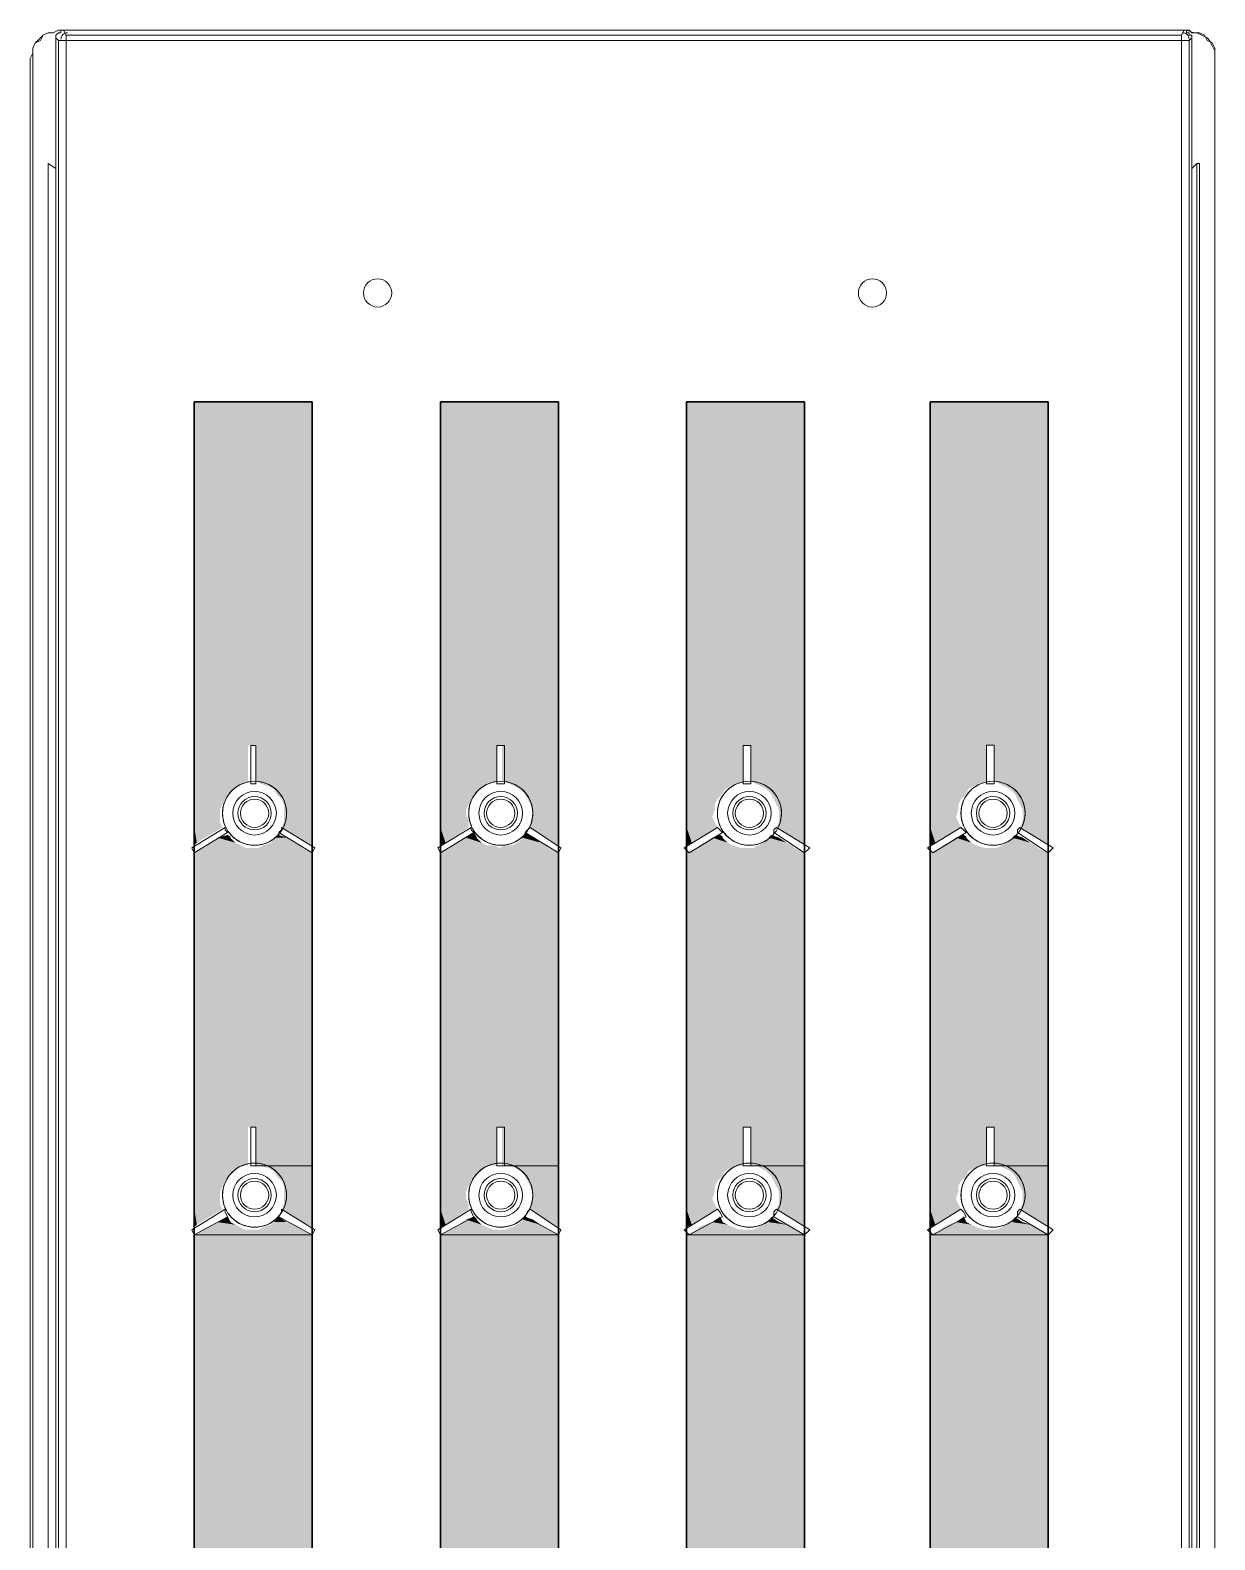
# Model space of a CAD drawing. Header units: millimetres. Extents: x -305 to 1353, y -289 to 1176.
# Drawn here: x 458.84 to 484.79, y 1105.84 to 1138.91 of the extents above; entities that cross this region are included whole.
import ezdxf

# ---------------------------------------------------------------- set-up
doc = ezdxf.new("R2010")
doc.units = ezdxf.units.MM
doc.header["$MEASUREMENT"] = 0
doc.layers.add('PDF_0', color=7, linetype='Continuous')

msp = doc.modelspace()

# ---------------------------------------------------------------- linework, layer by layer
at = {"layer": 'PDF_0', "lineweight": 18}
for points in [[(484.169, 1138.909), (484.337, 1138.853), (484.449, 1138.853), (484.562, 1138.797), (484.618, 1138.685), (484.73, 1138.629), (484.786, 1138.516), (484.786, 1138.404), (484.786, 1138.292), (484.786, 1138.404), (484.786, 1138.46), (484.73, 1138.572), (484.674, 1138.685), (484.618, 1138.741), (484.506, 1138.797), (484.393, 1138.853), (484.281, 1138.853), (484.225, 1138.909), (459.46, 1138.909), (459.347, 1138.853), (459.235, 1138.853), (459.123, 1138.797), (459.01, 1138.685), (458.954, 1138.629), (458.898, 1138.516), (458.898, 1138.404), (458.842, 1138.292), (458.842, 1087.694)], [(459.46, 1138.909), (459.347, 1138.853), (459.235, 1138.853), (459.123, 1138.797), (459.066, 1138.685), (458.954, 1138.629), (458.898, 1138.516), (458.898, 1138.404), (458.842, 1138.292)], [(484.281, 1138.741), (484.281, 1138.797), (484.225, 1138.797), (484.225, 1138.853), (484.169, 1138.853), (484.169, 1138.909), (484.113, 1138.909), (459.572, 1138.909), (459.516, 1138.909), (459.516, 1138.853), (459.46, 1138.853), (459.403, 1138.797), (459.403, 1138.741)], [(459.403, 1135.877), (459.403, 1138.741), (459.46, 1138.685), (459.46, 1102.632), (459.403, 1102.632), (459.403, 1102.407), (459.46, 1102.407), (459.46, 1102.07), (459.46, 1102.014), (459.46, 1101.958), (459.46, 1101.902), (459.46, 1101.846), (459.46, 1098.813), (459.46, 1098.757), (459.46, 1098.701), (459.46, 1098.645), (459.46, 1098.588), (459.46, 1089.323), (459.628, 1089.323), (459.572, 1089.266), (459.572, 1089.21), (459.572, 1089.154)], [(459.628, 1138.797), (459.628, 1138.685), (459.46, 1138.685)], [(459.572, 1138.909), (459.628, 1138.797), (484.056, 1138.797), (484.113, 1138.909)], [(484.225, 1138.685), (484.056, 1138.685), (484.056, 1138.797)], [(484.056, 1098.588), (484.056, 1089.323), (484.225, 1089.323), (484.225, 1098.588), (484.225, 1098.645), (484.225, 1098.701), (484.225, 1098.757), (484.225, 1098.813), (484.225, 1101.846), (484.225, 1101.902), (484.225, 1101.958), (484.225, 1102.014), (484.225, 1102.07), (484.225, 1102.407), (484.281, 1102.407), (484.281, 1102.632), (484.225, 1102.632), (484.225, 1138.685), (484.281, 1138.741), (484.281, 1135.877)], [(458.898, 1138.46), (458.898, 1087.694)], [(484.056, 1102.632), (484.056, 1138.685), (459.628, 1138.685), (459.628, 1102.632)], [(484.786, 1138.46), (484.786, 1087.694), (484.786, 1138.292)], [(484.393, 1135.989), (484.281, 1135.877), (484.281, 1089.042), (484.281, 1088.873), (484.225, 1088.705), (484.113, 1088.593), (484.056, 1088.48), (483.888, 1088.368), (483.776, 1088.312), (483.607, 1088.256), (483.439, 1088.199), (460.19, 1088.199), (460.077, 1088.256), (459.909, 1088.312), (459.74, 1088.368), (459.628, 1088.48), (459.516, 1088.593), (459.46, 1088.705), (459.403, 1088.873), (459.403, 1089.042), (459.403, 1135.877), (459.235, 1135.989), (459.235, 1089.042), (459.235, 1135.989)], [(484.393, 1089.042), (484.393, 1135.989), (484.449, 1135.989), (484.449, 1089.042), (484.393, 1089.042), (484.393, 1088.873), (484.337, 1088.649), (484.225, 1088.536), (484.113, 1088.368), (484, 1088.256), (483.832, 1088.143), (483.663, 1088.087), (483.439, 1088.087), (483.495, 1088.087), (483.663, 1088.087), (483.832, 1088.143), (484, 1088.256), (484.169, 1088.368), (484.281, 1088.48), (484.337, 1088.649), (484.393, 1088.817), (484.449, 1089.042)]]:
    msp.add_lwpolyline(points, dxfattribs=at)
at = {"layer": 'PDF_0', "lineweight": 25}
for points in [[(465.019, 1025.023), (465.019, 1130.767), (462.436, 1130.767), (462.436, 1025.023)], [(465.019, 1130.767), (465.019, 1025.023), (462.436, 1025.023), (462.436, 1130.767)], [(470.41, 1025.023), (470.41, 1130.767), (467.827, 1130.767), (467.827, 1025.023)], [(470.41, 1130.767), (470.41, 1025.023), (467.827, 1025.023), (467.827, 1130.767)], [(475.801, 1025.023), (475.801, 1130.767), (473.218, 1130.767), (473.218, 1025.023)], [(475.801, 1130.767), (475.801, 1025.023), (473.218, 1025.023), (473.218, 1130.767)], [(481.136, 1025.023), (481.136, 1130.767), (478.553, 1130.767), (478.553, 1025.023)], [(481.136, 1130.767), (481.136, 1025.023), (478.553, 1025.023), (478.553, 1130.767)]]:
    msp.add_lwpolyline(points, close=True, dxfattribs=at)
at = {"layer": 'PDF_0', "lineweight": 18}
for points in [[(463.671, 1122.399), (463.671, 1123.241), (463.784, 1123.241), (463.784, 1122.399), (463.727, 1122.399)], [(469.062, 1122.399), (469.062, 1123.241), (469.231, 1123.241), (469.231, 1122.399), (469.119, 1122.399)], [(474.454, 1122.399), (474.454, 1123.241), (474.622, 1123.241), (474.622, 1122.399), (474.566, 1122.399)], [(479.788, 1122.399), (479.788, 1123.242), (479.957, 1123.242), (479.957, 1122.399), (479.901, 1122.399)], [(463.166, 1121.332), (462.436, 1120.883), (462.38, 1120.995), (463.11, 1121.444), (463.11, 1121.388)], [(464.345, 1121.444), (465.075, 1120.995), (465.019, 1120.883), (464.289, 1121.332), (464.345, 1121.388)], [(468.557, 1121.332), (467.827, 1120.883), (467.771, 1120.995), (468.501, 1121.444), (468.501, 1121.388)], [(469.792, 1121.444), (470.466, 1120.995), (470.41, 1120.883), (469.68, 1121.332), (469.736, 1121.388)], [(474.004, 1121.332), (473.274, 1120.883), (473.162, 1120.995), (473.892, 1121.444), (473.948, 1121.388)], [(475.184, 1121.444), (475.914, 1120.995), (475.801, 1120.883), (475.127, 1121.332), (475.127, 1121.388)], [(479.339, 1121.332), (478.609, 1120.883), (478.497, 1120.995), (479.227, 1121.444), (479.283, 1121.388)], [(480.518, 1121.444), (481.248, 1120.995), (481.136, 1120.883), (480.462, 1121.332), (480.462, 1121.388)], [(463.671, 1114.032), (463.671, 1114.874), (463.784, 1114.874), (463.784, 1114.032), (463.727, 1114.032)], [(469.062, 1114.032), (469.062, 1114.874), (469.231, 1114.874), (469.231, 1114.032), (469.119, 1114.032)], [(474.454, 1114.032), (474.454, 1114.874), (474.622, 1114.874), (474.622, 1114.032), (474.566, 1114.032)], [(479.788, 1114.032), (479.788, 1114.874), (479.957, 1114.874), (479.957, 1114.032), (479.901, 1114.032)], [(463.166, 1112.909), (462.436, 1112.515), (462.38, 1112.628), (463.11, 1113.077), (463.11, 1113.021)], [(464.345, 1113.077), (465.075, 1112.628), (465.019, 1112.515), (464.289, 1112.909), (464.345, 1113.021)], [(468.557, 1112.909), (467.827, 1112.515), (467.771, 1112.628), (468.501, 1113.077), (468.501, 1113.021)], [(469.792, 1113.077), (470.466, 1112.628), (470.41, 1112.515), (469.68, 1112.909), (469.736, 1113.021)], [(474.004, 1112.909), (473.274, 1112.515), (473.162, 1112.628), (473.892, 1113.077), (473.948, 1113.021)], [(475.184, 1113.077), (475.914, 1112.628), (475.801, 1112.515), (475.127, 1112.909), (475.127, 1113.021)], [(479.339, 1112.909), (478.609, 1112.516), (478.497, 1112.628), (479.227, 1113.077), (479.283, 1113.021)], [(480.518, 1113.077), (481.248, 1112.628), (481.136, 1112.516), (480.462, 1112.909), (480.462, 1113.021)]]:
    msp.add_lwpolyline(points, close=True, dxfattribs=at)
at = {"layer": 'PDF_0', "color": 31, "lineweight": 0, "true_color": 0xfdcc66}
for points in [[(463.222, 1121.22), (463.166, 1121.276), (463.222, 1121.22)], [(468.613, 1121.22), (468.557, 1121.332), (468.613, 1121.22)], [(474.004, 1121.22), (473.948, 1121.276), (474.004, 1121.22)], [(479.339, 1121.22), (479.283, 1121.276), (479.339, 1121.22)], [(465.019, 1120.883), (465.019, 1120.883), (465.019, 1120.883)], [(465.019, 1120.883), (465.019, 1120.883), (465.019, 1120.883)], [(470.41, 1120.883), (470.41, 1120.883), (470.41, 1120.883)], [(470.41, 1120.883), (470.41, 1120.883), (470.41, 1120.883)], [(475.801, 1120.883), (475.801, 1120.883), (475.801, 1120.883)], [(475.801, 1120.883), (475.801, 1120.883), (475.801, 1120.883)], [(481.136, 1120.883), (481.136, 1120.883), (481.136, 1120.883)], [(481.136, 1120.883), (481.136, 1120.883), (481.136, 1120.883)], [(465.019, 1114.032), (463.784, 1114.032), (465.019, 1114.032)], [(470.41, 1114.032), (469.175, 1114.032), (470.41, 1114.032)], [(475.801, 1114.032), (474.622, 1114.032), (475.801, 1114.032)], [(481.136, 1114.032), (479.957, 1114.032), (481.136, 1114.032)], [(463.222, 1112.796), (463.166, 1112.909), (463.222, 1112.796)], [(468.613, 1112.852), (468.557, 1112.909), (468.613, 1112.852)], [(474.004, 1112.796), (473.948, 1112.909), (474.004, 1112.796)], [(479.339, 1112.796), (479.283, 1112.909), (479.339, 1112.796)], [(465.019, 1112.515), (462.436, 1112.515), (465.019, 1112.515)], [(470.41, 1112.515), (467.827, 1112.515), (470.41, 1112.515)], [(475.801, 1112.515), (473.218, 1112.515), (475.801, 1112.515)], [(481.136, 1112.516), (478.553, 1112.516), (481.136, 1112.516)]]:
    msp.add_lwpolyline(points, dxfattribs=at)
for points in [[(465.019, 1121.051), (465.019, 1121.051), (465.019, 1121.051)], [(470.41, 1121.051), (470.41, 1121.051), (470.41, 1121.051)], [(475.801, 1121.051), (475.801, 1121.051), (475.801, 1121.051)], [(481.136, 1121.051), (481.136, 1121.051), (481.136, 1121.051)], [(465.019, 1112.684), (465.019, 1112.684), (465.019, 1112.684)], [(470.41, 1112.684), (470.41, 1112.684), (470.41, 1112.684)], [(475.801, 1112.684), (475.801, 1112.684), (475.801, 1112.684)], [(481.136, 1112.684), (481.136, 1112.684), (481.136, 1112.684)]]:
    msp.add_lwpolyline(points, close=True, dxfattribs=at)
at = {"layer": 'PDF_0', "lineweight": 18}
for centre, radius in [((466.451, 1133.153), 0.309), ((477.289, 1133.153), 0.309), ((463.756, 1121.753), 0.702), ((463.756, 1121.753), 0.477), ((469.147, 1121.753), 0.702), ((469.147, 1121.753), 0.477), ((474.594, 1121.753), 0.702), ((474.594, 1121.753), 0.477), ((479.929, 1121.753), 0.702), ((479.929, 1121.753), 0.477), ((463.756, 1121.753), 0.365), ((463.756, 1121.753), 0.309), ((469.147, 1121.753), 0.365), ((469.147, 1121.753), 0.309), ((474.594, 1121.753), 0.365), ((474.594, 1121.753), 0.309), ((479.929, 1121.753), 0.365), ((479.929, 1121.753), 0.309), ((463.756, 1113.386), 0.702), ((469.147, 1113.386), 0.702), ((474.594, 1113.386), 0.702), ((479.929, 1113.386), 0.702), ((463.756, 1113.386), 0.477), ((463.756, 1113.386), 0.365), ((463.756, 1113.386), 0.309), ((469.147, 1113.386), 0.477), ((469.147, 1113.386), 0.365), ((469.147, 1113.386), 0.309), ((474.594, 1113.386), 0.477), ((474.594, 1113.386), 0.365), ((474.594, 1113.386), 0.309), ((479.929, 1113.386), 0.477), ((479.929, 1113.386), 0.365), ((479.929, 1113.386), 0.309)]:
    msp.add_circle(centre, radius, dxfattribs=at)
for centre, radius, start, end in [((459.656, 1138.713), 0.14, 89.9915, 180.0085), ((484.084, 1138.713), 0.14, 359.9915, 90.0085), ((463.756, 1121.753), 0.702, 96.1544, 203.8487), ((463.756, 1121.753), 0.702, 336.1489, 83.8401), ((469.147, 1121.753), 0.702, 96.1544, 203.8487), ((469.147, 1121.753), 0.702, 336.1489, 83.8401), ((474.594, 1121.753), 0.702, 96.1544, 203.8487), ((474.594, 1121.753), 0.702, 336.1489, 83.8401), ((479.929, 1121.753), 0.702, 96.1544, 203.8487), ((479.929, 1121.753), 0.702, 336.1489, 83.8401), ((463.756, 1121.753), 0.702, 216.1505, 323.8484), ((469.147, 1121.753), 0.702, 216.1505, 323.8484), ((474.594, 1121.753), 0.702, 216.1505, 323.8484), ((479.929, 1121.753), 0.702, 216.1505, 323.8484), ((463.756, 1113.386), 0.702, 96.1544, 203.8487), ((463.756, 1113.386), 0.702, 336.1489, 83.8401), ((469.147, 1113.386), 0.702, 96.1544, 203.8487), ((469.147, 1113.386), 0.702, 336.1489, 83.8401), ((474.594, 1113.386), 0.702, 96.1544, 203.8487), ((474.594, 1113.386), 0.702, 336.1489, 83.8401), ((479.929, 1113.386), 0.702, 96.1544, 203.8487), ((479.929, 1113.386), 0.702, 336.1489, 83.8401), ((463.756, 1113.386), 0.702, 216.1505, 323.8484), ((469.147, 1113.386), 0.702, 216.1505, 323.8484), ((474.594, 1113.386), 0.702, 216.1505, 323.8484), ((479.929, 1113.386), 0.702, 216.1505, 323.8484)]:
    msp.add_arc(centre, radius, start, end, dxfattribs=at)
at = {"layer": 'PDF_0', "color": 31, "true_color": 0xfdcc66, "transparency": 33554559}
for points in [[(465.019, 1130.767), (462.436, 1130.767), (465.019, 1123.241)], [(462.436, 1130.767), (465.019, 1123.241), (462.436, 1123.241)], [(470.41, 1130.767), (467.827, 1130.767), (470.41, 1123.241)], [(467.827, 1130.767), (470.41, 1123.241), (467.827, 1123.241)], [(475.801, 1130.767), (473.218, 1130.767), (475.801, 1123.241)], [(473.218, 1130.767), (475.801, 1123.241), (473.218, 1123.241)], [(481.136, 1130.767), (478.553, 1130.767), (481.136, 1123.242)], [(478.553, 1130.767), (481.136, 1123.242), (478.553, 1123.242)], [(463.615, 1123.241), (462.436, 1123.241), (463.615, 1122.455)], [(462.436, 1123.241), (463.615, 1122.455), (462.436, 1122.455)], [(465.019, 1123.241), (463.784, 1123.241), (465.019, 1122.455)], [(463.784, 1123.241), (465.019, 1122.455), (463.784, 1122.455)], [(469.062, 1123.241), (467.827, 1123.241), (469.062, 1122.455)], [(467.827, 1123.241), (469.062, 1122.455), (467.827, 1122.455)], [(470.41, 1123.241), (469.175, 1123.241), (470.41, 1122.455)], [(469.175, 1123.241), (470.41, 1122.455), (469.175, 1122.455)], [(474.454, 1123.241), (473.218, 1123.241), (474.454, 1122.455)], [(473.218, 1123.241), (474.454, 1122.455), (473.218, 1122.455)], [(475.801, 1123.241), (474.622, 1123.241), (475.801, 1122.455)], [(474.622, 1123.241), (475.801, 1122.455), (474.622, 1122.455)], [(479.788, 1123.242), (478.553, 1123.242), (479.788, 1122.455)], [(478.553, 1123.242), (479.788, 1122.455), (478.553, 1122.455)], [(481.136, 1123.242), (479.957, 1123.242), (481.136, 1122.455)], [(479.957, 1123.242), (481.136, 1122.455), (479.957, 1122.455)], [(463.615, 1122.455), (462.436, 1122.455), (463.503, 1122.399)], [(462.436, 1122.455), (463.503, 1122.399), (462.436, 1122.399)], [(463.503, 1122.399), (462.436, 1122.399), (463.391, 1122.343)], [(462.436, 1122.399), (463.391, 1122.343), (462.436, 1122.343)], [(463.391, 1122.343), (462.436, 1122.343), (463.278, 1122.287)], [(462.436, 1122.343), (463.278, 1122.287), (462.436, 1122.287)], [(463.278, 1122.287), (462.436, 1122.287), (463.166, 1122.174)], [(462.436, 1122.287), (463.166, 1122.174), (462.436, 1122.174)], [(465.019, 1122.455), (463.784, 1122.455), (465.019, 1122.399)], [(463.784, 1122.455), (465.019, 1122.399), (463.896, 1122.399)], [(465.019, 1122.399), (463.896, 1122.399), (465.019, 1122.343)], [(463.896, 1122.399), (465.019, 1122.343), (464.064, 1122.343)], [(465.019, 1122.343), (464.064, 1122.343), (465.019, 1122.287)], [(464.064, 1122.343), (465.019, 1122.287), (464.177, 1122.287)], [(465.019, 1122.287), (464.177, 1122.287), (465.019, 1122.174)], [(464.177, 1122.287), (465.019, 1122.174), (464.233, 1122.174)], [(469.062, 1122.455), (467.827, 1122.455), (468.894, 1122.399)], [(467.827, 1122.455), (468.894, 1122.399), (467.827, 1122.399)], [(468.894, 1122.399), (467.827, 1122.399), (468.782, 1122.343)], [(467.827, 1122.399), (468.782, 1122.343), (467.827, 1122.343)], [(468.782, 1122.343), (467.827, 1122.343), (468.669, 1122.287)], [(467.827, 1122.343), (468.669, 1122.287), (467.827, 1122.287)], [(468.669, 1122.287), (467.827, 1122.287), (468.557, 1122.174)], [(467.827, 1122.287), (468.557, 1122.174), (467.827, 1122.174)], [(470.41, 1122.455), (469.175, 1122.455), (470.41, 1122.399)], [(469.175, 1122.455), (470.41, 1122.399), (469.343, 1122.399)], [(470.41, 1122.399), (469.343, 1122.399), (470.41, 1122.343)], [(469.343, 1122.399), (470.41, 1122.343), (469.456, 1122.343)], [(470.41, 1122.343), (469.456, 1122.343), (470.41, 1122.287)], [(469.456, 1122.343), (470.41, 1122.287), (469.568, 1122.287)], [(470.41, 1122.287), (469.568, 1122.287), (470.41, 1122.174)], [(469.568, 1122.287), (470.41, 1122.174), (469.68, 1122.174)], [(474.454, 1122.455), (473.218, 1122.455), (474.285, 1122.399)], [(473.218, 1122.455), (474.285, 1122.399), (473.218, 1122.399)], [(474.285, 1122.399), (473.218, 1122.399), (474.173, 1122.343)], [(473.218, 1122.399), (474.173, 1122.343), (473.218, 1122.343)], [(474.173, 1122.343), (473.218, 1122.343), (474.06, 1122.287)], [(473.218, 1122.343), (474.06, 1122.287), (473.218, 1122.287)], [(474.06, 1122.287), (473.218, 1122.287), (474.004, 1122.174)], [(473.218, 1122.287), (474.004, 1122.174), (473.218, 1122.174)], [(475.801, 1122.455), (474.622, 1122.455), (475.801, 1122.399)], [(474.622, 1122.455), (475.801, 1122.399), (474.734, 1122.399)], [(475.801, 1122.399), (474.734, 1122.399), (475.801, 1122.343)], [(474.734, 1122.399), (475.801, 1122.343), (474.847, 1122.343)], [(475.801, 1122.343), (474.847, 1122.343), (475.801, 1122.287)], [(474.847, 1122.343), (475.801, 1122.287), (474.959, 1122.287)], [(475.801, 1122.287), (474.959, 1122.287), (475.801, 1122.174)], [(474.959, 1122.287), (475.801, 1122.174), (475.071, 1122.174)], [(479.788, 1122.455), (478.553, 1122.455), (479.62, 1122.399)], [(478.553, 1122.455), (479.62, 1122.399), (478.553, 1122.399)], [(479.62, 1122.399), (478.553, 1122.399), (479.508, 1122.343)], [(478.553, 1122.399), (479.508, 1122.343), (478.553, 1122.343)], [(479.508, 1122.343), (478.553, 1122.343), (479.395, 1122.287)], [(478.553, 1122.343), (479.395, 1122.287), (478.553, 1122.287)], [(479.395, 1122.287), (478.553, 1122.287), (479.339, 1122.175)], [(478.553, 1122.287), (479.339, 1122.175), (478.553, 1122.175)], [(481.136, 1122.455), (479.957, 1122.455), (481.136, 1122.399)], [(479.957, 1122.455), (481.136, 1122.399), (480.069, 1122.399)], [(481.136, 1122.399), (480.069, 1122.399), (481.136, 1122.343)], [(480.069, 1122.399), (481.136, 1122.343), (480.181, 1122.343)], [(481.136, 1122.343), (480.181, 1122.343), (481.136, 1122.287)], [(480.181, 1122.343), (481.136, 1122.287), (480.294, 1122.287)], [(481.136, 1122.287), (480.294, 1122.287), (481.136, 1122.175)], [(480.294, 1122.287), (481.136, 1122.175), (480.406, 1122.175)], [(463.166, 1122.174), (462.436, 1122.174), (463.11, 1122.062)], [(462.436, 1122.174), (463.11, 1122.062), (462.436, 1122.062)], [(463.11, 1122.062), (462.436, 1122.062), (463.054, 1121.95)], [(462.436, 1122.062), (463.054, 1121.95), (462.436, 1121.95)], [(463.054, 1121.95), (462.436, 1121.95), (462.997, 1121.838)], [(462.436, 1121.95), (462.997, 1121.838), (462.436, 1121.838)], [(465.019, 1122.174), (464.233, 1122.174), (465.019, 1122.062)], [(464.233, 1122.174), (465.019, 1122.062), (464.345, 1122.062)], [(465.019, 1122.062), (464.345, 1122.062), (465.019, 1121.95)], [(464.345, 1122.062), (465.019, 1121.95), (464.401, 1121.95)], [(465.019, 1121.95), (464.401, 1121.95), (465.019, 1121.838)], [(464.401, 1121.95), (465.019, 1121.838), (464.401, 1121.838)], [(468.557, 1122.174), (467.827, 1122.174), (468.501, 1122.062)], [(467.827, 1122.174), (468.501, 1122.062), (467.827, 1122.062)], [(468.501, 1122.062), (467.827, 1122.062), (468.445, 1121.95)], [(467.827, 1122.062), (468.445, 1121.95), (467.827, 1121.95)], [(468.445, 1121.95), (467.827, 1121.95), (468.389, 1121.838)], [(467.827, 1121.95), (468.389, 1121.838), (467.827, 1121.838)], [(470.41, 1122.174), (469.68, 1122.174), (470.41, 1122.062)], [(469.68, 1122.174), (470.41, 1122.062), (469.736, 1122.062)], [(470.41, 1122.062), (469.736, 1122.062), (470.41, 1121.95)], [(469.736, 1122.062), (470.41, 1121.95), (469.792, 1121.95)], [(470.41, 1121.95), (469.792, 1121.95), (470.41, 1121.838)], [(469.792, 1121.95), (470.41, 1121.838), (469.849, 1121.838)], [(474.004, 1122.174), (473.218, 1122.174), (473.892, 1122.062)], [(473.218, 1122.174), (473.892, 1122.062), (473.218, 1122.062)], [(473.892, 1122.062), (473.218, 1122.062), (473.836, 1121.95)], [(473.218, 1122.062), (473.836, 1121.95), (473.218, 1121.95)], [(473.836, 1121.95), (473.218, 1121.95), (473.836, 1121.838)], [(473.218, 1121.95), (473.836, 1121.838), (473.218, 1121.838)], [(475.801, 1122.174), (475.071, 1122.174), (475.801, 1122.062)], [(475.071, 1122.174), (475.801, 1122.062), (475.127, 1122.062)], [(475.801, 1122.062), (475.127, 1122.062), (475.801, 1121.95)], [(475.127, 1122.062), (475.801, 1121.95), (475.184, 1121.95)], [(475.801, 1121.95), (475.184, 1121.95), (475.801, 1121.838)], [(475.184, 1121.95), (475.801, 1121.838), (475.24, 1121.838)], [(479.339, 1122.175), (478.553, 1122.175), (479.227, 1122.062)], [(478.553, 1122.175), (479.227, 1122.062), (478.553, 1122.062)], [(479.227, 1122.062), (478.553, 1122.062), (479.171, 1121.95)], [(478.553, 1122.062), (479.171, 1121.95), (478.553, 1121.95)], [(479.171, 1121.95), (478.553, 1121.95), (479.171, 1121.838)], [(478.553, 1121.95), (479.171, 1121.838), (478.553, 1121.838)], [(481.136, 1122.175), (480.406, 1122.175), (481.136, 1122.062)], [(480.406, 1122.175), (481.136, 1122.062), (480.462, 1122.062)], [(481.136, 1122.062), (480.462, 1122.062), (481.136, 1121.95)], [(480.462, 1122.062), (481.136, 1121.95), (480.518, 1121.95)], [(481.136, 1121.95), (480.518, 1121.95), (481.136, 1121.838)], [(480.518, 1121.95), (481.136, 1121.838), (480.575, 1121.838)], [(462.997, 1121.838), (462.436, 1121.838), (462.997, 1121.669)], [(462.436, 1121.838), (462.997, 1121.669), (462.436, 1121.669)], [(462.997, 1121.669), (462.436, 1121.669), (462.997, 1121.557)], [(462.436, 1121.669), (462.997, 1121.557), (462.436, 1121.557)], [(462.997, 1121.557), (462.436, 1121.557), (463.054, 1121.444)], [(462.436, 1121.557), (463.054, 1121.444), (462.436, 1121.444)], [(464.401, 1121.557), (465.019, 1121.444), (464.345, 1121.444)], [(465.019, 1121.838), (464.401, 1121.838), (465.019, 1121.669)], [(464.401, 1121.838), (465.019, 1121.669), (464.401, 1121.669)], [(465.019, 1121.669), (464.401, 1121.669), (465.019, 1121.557)], [(464.401, 1121.669), (465.019, 1121.557), (464.401, 1121.557)], [(465.019, 1121.557), (464.401, 1121.557), (465.019, 1121.444)], [(468.389, 1121.838), (467.827, 1121.838), (468.389, 1121.725)], [(467.827, 1121.838), (468.389, 1121.725), (467.827, 1121.725)], [(468.389, 1121.725), (467.827, 1121.725), (468.445, 1121.557)], [(467.827, 1121.725), (468.445, 1121.557), (467.827, 1121.557)], [(468.445, 1121.557), (467.827, 1121.557), (468.445, 1121.444)], [(467.827, 1121.557), (468.445, 1121.444), (467.827, 1121.444)], [(469.849, 1121.725), (470.41, 1121.557), (469.792, 1121.557)], [(470.41, 1121.557), (469.792, 1121.557), (470.41, 1121.444)], [(469.792, 1121.557), (470.41, 1121.444), (469.792, 1121.444)], [(470.41, 1121.838), (469.849, 1121.838), (470.41, 1121.725)], [(469.849, 1121.838), (470.41, 1121.725), (469.849, 1121.725)], [(470.41, 1121.725), (469.849, 1121.725), (470.41, 1121.557)], [(473.836, 1121.838), (473.218, 1121.838), (473.78, 1121.669)], [(473.218, 1121.838), (473.78, 1121.669), (473.218, 1121.669)], [(473.78, 1121.669), (473.218, 1121.669), (473.836, 1121.557)], [(473.218, 1121.669), (473.836, 1121.557), (473.218, 1121.557)], [(473.836, 1121.557), (473.218, 1121.557), (473.892, 1121.444)], [(473.218, 1121.557), (473.892, 1121.444), (473.218, 1121.444)], [(475.24, 1121.557), (475.801, 1121.444), (475.184, 1121.444)], [(475.801, 1121.838), (475.24, 1121.838), (475.801, 1121.669)], [(475.24, 1121.838), (475.801, 1121.669), (475.24, 1121.669)], [(475.801, 1121.669), (475.24, 1121.669), (475.801, 1121.557)], [(475.24, 1121.669), (475.801, 1121.557), (475.24, 1121.557)], [(475.801, 1121.557), (475.24, 1121.557), (475.801, 1121.444)], [(479.171, 1121.838), (478.553, 1121.838), (479.115, 1121.669)], [(478.553, 1121.838), (479.115, 1121.669), (478.553, 1121.669)], [(479.115, 1121.669), (478.553, 1121.669), (479.171, 1121.557)], [(478.553, 1121.669), (479.171, 1121.557), (478.553, 1121.557)], [(479.171, 1121.557), (478.553, 1121.557), (479.227, 1121.444)], [(478.553, 1121.557), (479.227, 1121.444), (478.553, 1121.444)], [(480.575, 1121.557), (481.136, 1121.444), (480.518, 1121.444)], [(481.136, 1121.838), (480.575, 1121.838), (481.136, 1121.669)], [(480.575, 1121.838), (481.136, 1121.669), (480.575, 1121.669)], [(481.136, 1121.669), (480.575, 1121.669), (481.136, 1121.557)], [(480.575, 1121.669), (481.136, 1121.557), (480.575, 1121.557)], [(481.136, 1121.557), (480.575, 1121.557), (481.136, 1121.444)], [(463.054, 1121.444), (462.436, 1121.444), (462.492, 1121.108)], [(462.436, 1121.444), (462.492, 1121.108), (462.436, 1121.108)], [(462.941, 1121.22), (463.334, 1121.108), (462.829, 1121.108)], [(463.166, 1121.276), (463.222, 1121.22), (462.941, 1121.22)], [(463.222, 1121.22), (462.941, 1121.22), (463.334, 1121.108)], [(464.177, 1121.22), (464.626, 1121.108), (464.121, 1121.108)], [(464.289, 1121.276), (464.458, 1121.22), (464.177, 1121.22)], [(464.458, 1121.22), (464.177, 1121.22), (464.626, 1121.108)], [(465.019, 1121.444), (464.345, 1121.444), (465.019, 1121.051)], [(464.345, 1121.444), (465.019, 1121.051), (465.019, 1121.051)], [(468.445, 1121.444), (467.827, 1121.444), (467.939, 1121.108)], [(467.827, 1121.444), (467.939, 1121.108), (467.827, 1121.108)], [(468.389, 1121.22), (468.725, 1121.108), (468.22, 1121.108)], [(468.557, 1121.332), (468.613, 1121.22), (468.389, 1121.22)], [(468.613, 1121.22), (468.389, 1121.22), (468.725, 1121.108)], [(469.624, 1121.22), (470.017, 1121.108), (469.512, 1121.108)], [(469.68, 1121.332), (469.849, 1121.22), (469.624, 1121.22)], [(469.849, 1121.22), (469.624, 1121.22), (470.017, 1121.108)], [(470.41, 1121.444), (469.792, 1121.444), (470.41, 1121.051)], [(469.792, 1121.444), (470.41, 1121.051), (470.41, 1121.051)], [(473.892, 1121.444), (473.218, 1121.444), (473.33, 1121.108)], [(473.218, 1121.444), (473.33, 1121.108), (473.218, 1121.108)], [(473.78, 1121.22), (474.117, 1121.108), (473.611, 1121.108)], [(473.948, 1121.276), (474.004, 1121.22), (473.78, 1121.22)], [(474.004, 1121.22), (473.78, 1121.22), (474.117, 1121.108)], [(475.015, 1121.22), (475.408, 1121.108), (474.903, 1121.108)], [(475.071, 1121.276), (475.24, 1121.22), (475.015, 1121.22)], [(475.24, 1121.22), (475.015, 1121.22), (475.408, 1121.108)], [(475.801, 1121.444), (475.184, 1121.444), (475.801, 1121.051)], [(475.184, 1121.444), (475.801, 1121.051), (475.801, 1121.051)], [(479.227, 1121.444), (478.553, 1121.444), (478.665, 1121.108)], [(478.553, 1121.444), (478.665, 1121.108), (478.553, 1121.108)], [(479.115, 1121.22), (479.451, 1121.108), (478.946, 1121.108)], [(479.283, 1121.276), (479.339, 1121.22), (479.115, 1121.22)], [(479.339, 1121.22), (479.115, 1121.22), (479.451, 1121.108)], [(480.35, 1121.22), (480.743, 1121.108), (480.238, 1121.108)], [(480.406, 1121.276), (480.575, 1121.22), (480.35, 1121.22)], [(480.575, 1121.22), (480.35, 1121.22), (480.743, 1121.108)], [(481.136, 1121.444), (480.518, 1121.444), (481.136, 1121.051)], [(480.518, 1121.444), (481.136, 1121.051), (481.136, 1121.051)], [(462.436, 1121.108), (462.492, 1121.108), (462.436, 1121.051)], [(462.604, 1120.995), (465.019, 1120.883), (462.436, 1120.883)], [(462.436, 1120.883), (465.019, 1120.883), (465.019, 1120.883)], [(465.019, 1120.883), (465.019, 1120.883), (462.436, 1120.883)], [(465.019, 1120.883), (462.436, 1120.883), (465.019, 1114.874)], [(462.436, 1120.883), (465.019, 1114.874), (462.436, 1114.874)], [(462.661, 1120.995), (463.727, 1120.995), (462.604, 1120.995)], [(464.794, 1120.995), (462.604, 1120.995), (465.019, 1120.883)], [(462.717, 1121.051), (463.559, 1120.995), (462.661, 1120.995)], [(463.559, 1120.995), (462.661, 1120.995), (463.727, 1120.995)], [(462.829, 1121.108), (463.447, 1121.051), (462.717, 1121.051)], [(463.447, 1121.051), (462.717, 1121.051), (463.559, 1120.995)], [(463.334, 1121.108), (462.829, 1121.108), (463.447, 1121.051)], [(464.794, 1120.995), (463.84, 1120.995), (463.727, 1120.995)], [(463.952, 1121.051), (464.794, 1120.995), (463.84, 1120.995)], [(463.84, 1120.995), (464.794, 1120.995), (464.794, 1120.995)], [(464.121, 1121.108), (464.738, 1121.051), (463.952, 1121.051)], [(464.738, 1121.051), (463.952, 1121.051), (464.794, 1120.995)], [(464.626, 1121.108), (464.121, 1121.108), (464.738, 1121.051)], [(465.019, 1120.939), (465.019, 1120.883), (465.019, 1120.883)], [(467.827, 1121.108), (467.939, 1121.108), (467.827, 1121.051)], [(468.052, 1120.995), (470.41, 1120.883), (467.827, 1120.883)], [(467.827, 1120.883), (470.41, 1120.883), (470.41, 1120.883)], [(470.41, 1120.883), (470.41, 1120.883), (467.827, 1120.883)], [(470.41, 1120.883), (467.827, 1120.883), (470.41, 1114.874)], [(467.827, 1120.883), (470.41, 1114.874), (467.827, 1114.874)], [(468.108, 1121.051), (469.006, 1121.051), (468.052, 1121.051)], [(469.006, 1121.051), (468.052, 1121.051), (469.119, 1120.995)], [(468.052, 1121.051), (469.119, 1120.995), (468.052, 1120.995)], [(470.186, 1120.995), (468.052, 1120.995), (470.41, 1120.883)], [(468.22, 1121.108), (468.838, 1121.051), (468.108, 1121.051)], [(468.838, 1121.051), (468.108, 1121.051), (469.006, 1121.051)], [(468.725, 1121.108), (468.22, 1121.108), (468.838, 1121.051)], [(469.231, 1121.051), (470.186, 1120.995), (469.119, 1120.995)], [(469.399, 1121.051), (470.186, 1121.051), (469.231, 1121.051)], [(470.186, 1121.051), (469.231, 1121.051), (470.186, 1120.995)], [(469.512, 1121.108), (470.129, 1121.051), (469.399, 1121.051)], [(470.129, 1121.051), (469.399, 1121.051), (470.186, 1121.051)], [(470.017, 1121.108), (469.512, 1121.108), (470.129, 1121.051)], [(470.41, 1120.939), (470.41, 1120.883), (470.41, 1120.883)], [(473.218, 1121.108), (473.33, 1121.108), (473.218, 1121.051)], [(473.443, 1120.995), (475.801, 1120.883), (473.218, 1120.883)], [(473.218, 1120.883), (475.801, 1120.883), (475.801, 1120.883)], [(475.801, 1120.883), (475.801, 1120.883), (473.218, 1120.883)], [(475.801, 1120.883), (473.218, 1120.883), (475.801, 1114.874)], [(473.218, 1120.883), (475.801, 1114.874), (473.218, 1114.874)], [(473.499, 1121.051), (474.397, 1120.995), (473.443, 1120.995)], [(474.51, 1120.995), (474.51, 1120.995), (473.443, 1120.995)], [(474.51, 1120.995), (473.443, 1120.995), (474.397, 1120.995)], [(475.577, 1120.995), (473.443, 1120.995), (475.801, 1120.883)], [(473.611, 1121.108), (474.229, 1121.051), (473.499, 1121.051)], [(474.229, 1121.051), (473.499, 1121.051), (474.397, 1120.995)], [(474.117, 1121.108), (473.611, 1121.108), (474.229, 1121.051)], [(475.577, 1120.995), (474.678, 1120.995), (474.51, 1120.995)], [(474.79, 1121.051), (475.577, 1120.995), (474.678, 1120.995)], [(474.678, 1120.995), (475.577, 1120.995), (475.577, 1120.995)], [(474.903, 1121.108), (475.52, 1121.051), (474.79, 1121.051)], [(475.52, 1121.051), (474.79, 1121.051), (475.577, 1120.995)], [(475.408, 1121.108), (474.903, 1121.108), (475.52, 1121.051)], [(475.801, 1120.939), (475.801, 1120.883), (475.801, 1120.883)], [(478.553, 1121.108), (478.665, 1121.108), (478.553, 1121.051)], [(478.778, 1120.995), (481.136, 1120.883), (478.553, 1120.883)], [(478.553, 1120.883), (481.136, 1120.883), (481.136, 1120.883)], [(481.136, 1120.883), (481.136, 1120.883), (478.553, 1120.883)], [(481.136, 1120.883), (478.553, 1120.883), (481.136, 1114.874)], [(478.553, 1120.883), (481.136, 1114.874), (478.553, 1114.874)], [(478.834, 1121.051), (479.732, 1120.995), (478.778, 1120.995)], [(479.845, 1120.995), (479.845, 1120.995), (478.778, 1120.995)], [(479.845, 1120.995), (478.778, 1120.995), (479.732, 1120.995)], [(480.912, 1120.995), (478.778, 1120.995), (481.136, 1120.883)], [(478.946, 1121.108), (479.564, 1121.051), (478.834, 1121.051)], [(479.564, 1121.051), (478.834, 1121.051), (479.732, 1120.995)], [(479.451, 1121.108), (478.946, 1121.108), (479.564, 1121.051)], [(480.912, 1120.995), (480.013, 1120.995), (479.845, 1120.995)], [(480.125, 1121.051), (480.912, 1120.995), (480.013, 1120.995)], [(480.013, 1120.995), (480.912, 1120.995), (480.912, 1120.995)], [(480.238, 1121.108), (480.855, 1121.051), (480.125, 1121.051)], [(480.855, 1121.051), (480.125, 1121.051), (480.912, 1120.995)], [(480.743, 1121.108), (480.238, 1121.108), (480.855, 1121.051)], [(481.136, 1120.939), (481.136, 1120.883), (481.136, 1120.883)], [(463.615, 1114.874), (462.436, 1114.874), (463.615, 1114.032)], [(462.436, 1114.874), (463.615, 1114.032), (462.436, 1114.032)], [(465.019, 1114.874), (463.784, 1114.874), (465.019, 1114.032)], [(463.784, 1114.874), (465.019, 1114.032), (463.784, 1114.032)], [(469.062, 1114.874), (467.827, 1114.874), (469.062, 1114.032)], [(467.827, 1114.874), (469.062, 1114.032), (467.827, 1114.032)], [(470.41, 1114.874), (469.175, 1114.874), (470.41, 1114.032)], [(469.175, 1114.874), (470.41, 1114.032), (469.175, 1114.032)], [(474.454, 1114.874), (473.218, 1114.874), (474.454, 1114.032)], [(473.218, 1114.874), (474.454, 1114.032), (473.218, 1114.032)], [(475.801, 1114.874), (474.622, 1114.874), (475.801, 1114.032)], [(474.622, 1114.874), (475.801, 1114.032), (474.622, 1114.032)], [(479.788, 1114.874), (478.553, 1114.874), (479.788, 1114.032)], [(478.553, 1114.874), (479.788, 1114.032), (478.553, 1114.032)], [(481.136, 1114.874), (479.957, 1114.874), (481.136, 1114.032)], [(479.957, 1114.874), (481.136, 1114.032), (479.957, 1114.032)], [(463.503, 1114.032), (463.503, 1114.032), (462.436, 1114.032)], [(463.503, 1114.032), (462.436, 1114.032), (463.615, 1114.032)], [(463.503, 1114.032), (462.436, 1114.032), (463.391, 1113.976)], [(462.436, 1114.032), (463.391, 1113.976), (462.436, 1113.976)], [(463.391, 1113.976), (462.436, 1113.976), (463.278, 1113.919)], [(462.436, 1113.976), (463.278, 1113.919), (462.436, 1113.919)], [(463.784, 1114.032), (465.019, 1114.032), (463.896, 1114.032)], [(465.019, 1114.032), (463.896, 1114.032), (465.019, 1113.976)], [(463.896, 1114.032), (465.019, 1113.976), (464.064, 1113.976)], [(465.019, 1113.976), (464.064, 1113.976), (465.019, 1113.919)], [(464.064, 1113.976), (465.019, 1113.919), (464.177, 1113.919)], [(468.894, 1114.032), (468.894, 1114.032), (467.827, 1114.032)], [(468.894, 1114.032), (467.827, 1114.032), (469.062, 1114.032)], [(468.894, 1114.032), (467.827, 1114.032), (468.782, 1113.976)], [(467.827, 1114.032), (468.782, 1113.976), (467.827, 1113.976)], [(468.782, 1113.976), (467.827, 1113.976), (468.669, 1113.919)], [(467.827, 1113.976), (468.669, 1113.919), (467.827, 1113.919)], [(469.175, 1114.032), (470.41, 1114.032), (469.343, 1114.032)], [(470.41, 1114.032), (469.343, 1114.032), (470.41, 1113.976)], [(469.343, 1114.032), (470.41, 1113.976), (469.456, 1113.976)], [(470.41, 1113.976), (469.456, 1113.976), (470.41, 1113.919)], [(469.456, 1113.976), (470.41, 1113.919), (469.568, 1113.919)], [(474.285, 1114.032), (474.285, 1114.032), (473.218, 1114.032)], [(474.285, 1114.032), (473.218, 1114.032), (474.454, 1114.032)], [(474.285, 1114.032), (473.218, 1114.032), (474.173, 1113.976)], [(473.218, 1114.032), (474.173, 1113.976), (473.218, 1113.976)], [(474.173, 1113.976), (473.218, 1113.976), (474.06, 1113.919)], [(473.218, 1113.976), (474.06, 1113.919), (473.218, 1113.919)], [(474.622, 1114.032), (475.801, 1114.032), (474.734, 1114.032)], [(475.801, 1114.032), (474.734, 1114.032), (475.801, 1113.976)], [(474.734, 1114.032), (475.801, 1113.976), (474.847, 1113.976)], [(475.801, 1113.976), (474.847, 1113.976), (475.801, 1113.919)], [(474.847, 1113.976), (475.801, 1113.919), (474.959, 1113.919)], [(479.62, 1114.032), (479.62, 1114.032), (478.553, 1114.032)], [(479.62, 1114.032), (478.553, 1114.032), (479.788, 1114.032)], [(479.62, 1114.032), (478.553, 1114.032), (479.508, 1113.976)], [(478.553, 1114.032), (479.508, 1113.976), (478.553, 1113.976)], [(479.508, 1113.976), (478.553, 1113.976), (479.395, 1113.919)], [(478.553, 1113.976), (479.395, 1113.919), (478.553, 1113.919)], [(479.957, 1114.032), (481.136, 1114.032), (480.069, 1114.032)], [(481.136, 1114.032), (480.069, 1114.032), (481.136, 1113.976)], [(480.069, 1114.032), (481.136, 1113.976), (480.181, 1113.976)], [(481.136, 1113.976), (480.181, 1113.976), (481.136, 1113.919)], [(480.181, 1113.976), (481.136, 1113.919), (480.294, 1113.919)], [(463.278, 1113.919), (462.436, 1113.919), (463.166, 1113.807)], [(462.436, 1113.919), (463.166, 1113.807), (462.436, 1113.807)], [(463.166, 1113.807), (462.436, 1113.807), (463.11, 1113.695)], [(462.436, 1113.807), (463.11, 1113.695), (462.436, 1113.695)], [(463.11, 1113.695), (462.436, 1113.695), (463.054, 1113.582)], [(462.436, 1113.695), (463.054, 1113.582), (462.436, 1113.582)], [(465.019, 1113.919), (464.177, 1113.919), (465.019, 1113.807)], [(464.177, 1113.919), (465.019, 1113.807), (464.233, 1113.807)], [(465.019, 1113.807), (464.233, 1113.807), (465.019, 1113.695)], [(464.233, 1113.807), (465.019, 1113.695), (464.345, 1113.695)], [(465.019, 1113.695), (464.345, 1113.695), (465.019, 1113.582)], [(464.345, 1113.695), (465.019, 1113.582), (464.401, 1113.582)], [(468.669, 1113.919), (467.827, 1113.919), (468.557, 1113.807)], [(467.827, 1113.919), (468.557, 1113.807), (467.827, 1113.807)], [(468.557, 1113.807), (467.827, 1113.807), (468.501, 1113.695)], [(467.827, 1113.807), (468.501, 1113.695), (467.827, 1113.695)], [(468.501, 1113.695), (467.827, 1113.695), (468.445, 1113.582)], [(467.827, 1113.695), (468.445, 1113.582), (467.827, 1113.582)], [(470.41, 1113.919), (469.568, 1113.919), (470.41, 1113.807)], [(469.568, 1113.919), (470.41, 1113.807), (469.68, 1113.807)], [(470.41, 1113.807), (469.68, 1113.807), (470.41, 1113.695)], [(469.68, 1113.807), (470.41, 1113.695), (469.736, 1113.695)], [(470.41, 1113.695), (469.736, 1113.695), (470.41, 1113.582)], [(469.736, 1113.695), (470.41, 1113.582), (469.792, 1113.582)], [(474.06, 1113.919), (473.218, 1113.919), (474.004, 1113.807)], [(473.218, 1113.919), (474.004, 1113.807), (473.218, 1113.807)], [(474.004, 1113.807), (473.218, 1113.807), (473.892, 1113.695)], [(473.218, 1113.807), (473.892, 1113.695), (473.218, 1113.695)], [(473.892, 1113.695), (473.218, 1113.695), (473.836, 1113.582)], [(473.218, 1113.695), (473.836, 1113.582), (473.218, 1113.582)], [(475.801, 1113.919), (474.959, 1113.919), (475.801, 1113.807)], [(474.959, 1113.919), (475.801, 1113.807), (475.071, 1113.807)], [(475.801, 1113.807), (475.071, 1113.807), (475.801, 1113.695)], [(475.071, 1113.807), (475.801, 1113.695), (475.127, 1113.695)], [(475.801, 1113.695), (475.127, 1113.695), (475.801, 1113.582)], [(475.127, 1113.695), (475.801, 1113.582), (475.184, 1113.582)], [(479.395, 1113.919), (478.553, 1113.919), (479.339, 1113.807)], [(478.553, 1113.919), (479.339, 1113.807), (478.553, 1113.807)], [(479.339, 1113.807), (478.553, 1113.807), (479.227, 1113.695)], [(478.553, 1113.807), (479.227, 1113.695), (478.553, 1113.695)], [(479.227, 1113.695), (478.553, 1113.695), (479.171, 1113.582)], [(478.553, 1113.695), (479.171, 1113.582), (478.553, 1113.582)], [(481.136, 1113.919), (480.294, 1113.919), (481.136, 1113.807)], [(480.294, 1113.919), (481.136, 1113.807), (480.406, 1113.807)], [(481.136, 1113.807), (480.406, 1113.807), (481.136, 1113.695)], [(480.406, 1113.807), (481.136, 1113.695), (480.462, 1113.695)], [(481.136, 1113.695), (480.462, 1113.695), (481.136, 1113.582)], [(480.462, 1113.695), (481.136, 1113.582), (480.518, 1113.582)], [(463.054, 1113.582), (462.436, 1113.582), (462.997, 1113.47)], [(462.436, 1113.582), (462.997, 1113.47), (462.436, 1113.47)], [(462.997, 1113.47), (462.436, 1113.47), (462.997, 1113.302)], [(462.436, 1113.47), (462.997, 1113.302), (462.436, 1113.302)], [(462.997, 1113.302), (462.436, 1113.302), (462.997, 1113.189)], [(462.436, 1113.302), (462.997, 1113.189), (462.436, 1113.189)], [(465.019, 1113.582), (464.401, 1113.582), (465.019, 1113.47)], [(464.401, 1113.582), (465.019, 1113.47), (464.401, 1113.47)], [(465.019, 1113.47), (464.401, 1113.47), (465.019, 1113.302)], [(464.401, 1113.47), (465.019, 1113.302), (464.401, 1113.302)], [(465.019, 1113.302), (464.401, 1113.302), (465.019, 1113.189)], [(464.401, 1113.302), (465.019, 1113.189), (464.401, 1113.189)], [(468.445, 1113.582), (467.827, 1113.582), (468.389, 1113.47)], [(467.827, 1113.582), (468.389, 1113.47), (467.827, 1113.47)], [(468.389, 1113.47), (467.827, 1113.47), (468.389, 1113.302)], [(467.827, 1113.47), (468.389, 1113.302), (467.827, 1113.302)], [(468.389, 1113.302), (467.827, 1113.302), (468.445, 1113.189)], [(467.827, 1113.302), (468.445, 1113.189), (467.827, 1113.189)], [(470.41, 1113.582), (469.792, 1113.582), (470.41, 1113.47)], [(469.792, 1113.582), (470.41, 1113.47), (469.849, 1113.47)], [(469.849, 1113.302), (470.41, 1113.189), (469.792, 1113.189)], [(470.41, 1113.47), (469.849, 1113.47), (470.41, 1113.302)], [(469.849, 1113.47), (470.41, 1113.302), (469.849, 1113.302)], [(470.41, 1113.302), (469.849, 1113.302), (470.41, 1113.189)], [(473.836, 1113.582), (473.218, 1113.582), (473.836, 1113.47)], [(473.218, 1113.582), (473.836, 1113.47), (473.218, 1113.47)], [(473.836, 1113.47), (473.218, 1113.47), (473.78, 1113.302)], [(473.218, 1113.47), (473.78, 1113.302), (473.218, 1113.302)], [(473.78, 1113.302), (473.218, 1113.302), (473.836, 1113.189)], [(473.218, 1113.302), (473.836, 1113.189), (473.218, 1113.189)], [(475.801, 1113.582), (475.184, 1113.582), (475.801, 1113.47)], [(475.184, 1113.582), (475.801, 1113.47), (475.24, 1113.47)], [(475.801, 1113.47), (475.24, 1113.47), (475.801, 1113.302)], [(475.24, 1113.47), (475.801, 1113.302), (475.24, 1113.302)], [(475.801, 1113.302), (475.24, 1113.302), (475.801, 1113.189)], [(475.24, 1113.302), (475.801, 1113.189), (475.24, 1113.189)], [(479.171, 1113.582), (478.553, 1113.582), (479.171, 1113.47)], [(478.553, 1113.582), (479.171, 1113.47), (478.553, 1113.47)], [(479.171, 1113.47), (478.553, 1113.47), (479.115, 1113.302)], [(478.553, 1113.47), (479.115, 1113.302), (478.553, 1113.302)], [(479.115, 1113.302), (478.553, 1113.302), (479.171, 1113.189)], [(478.553, 1113.302), (479.171, 1113.189), (478.553, 1113.189)], [(481.136, 1113.582), (480.518, 1113.582), (481.136, 1113.47)], [(480.518, 1113.582), (481.136, 1113.47), (480.575, 1113.47)], [(481.136, 1113.47), (480.575, 1113.47), (481.136, 1113.302)], [(480.575, 1113.47), (481.136, 1113.302), (480.575, 1113.302)], [(481.136, 1113.302), (480.575, 1113.302), (481.136, 1113.189)], [(480.575, 1113.302), (481.136, 1113.189), (480.575, 1113.189)], [(462.997, 1113.189), (462.436, 1113.189), (463.054, 1113.077)], [(462.436, 1113.189), (463.054, 1113.077), (462.436, 1113.077)], [(463.054, 1113.077), (462.436, 1113.077), (462.492, 1112.74)], [(462.436, 1113.077), (462.492, 1112.74), (462.436, 1112.74)], [(464.401, 1113.189), (465.019, 1113.077), (464.345, 1113.077)], [(465.019, 1113.077), (464.345, 1113.077), (465.019, 1112.684)], [(464.345, 1113.077), (465.019, 1112.684), (465.019, 1112.684)], [(465.019, 1113.189), (464.401, 1113.189), (465.019, 1113.077)], [(468.445, 1113.189), (467.827, 1113.189), (468.445, 1113.077)], [(467.827, 1113.189), (468.445, 1113.077), (467.827, 1113.077)], [(468.445, 1113.077), (467.827, 1113.077), (467.939, 1112.74)], [(467.827, 1113.077), (467.939, 1112.74), (467.827, 1112.74)], [(470.41, 1113.189), (469.792, 1113.189), (470.41, 1113.077)], [(469.792, 1113.189), (470.41, 1113.077), (469.792, 1113.077)], [(470.41, 1113.077), (469.792, 1113.077), (470.41, 1112.684)], [(469.792, 1113.077), (470.41, 1112.684), (470.41, 1112.684)], [(473.836, 1113.189), (473.218, 1113.189), (473.892, 1113.077)], [(473.218, 1113.189), (473.892, 1113.077), (473.218, 1113.077)], [(473.892, 1113.077), (473.218, 1113.077), (473.33, 1112.74)], [(473.218, 1113.077), (473.33, 1112.74), (473.218, 1112.74)], [(475.24, 1113.189), (475.801, 1113.077), (475.184, 1113.077)], [(475.801, 1113.077), (475.184, 1113.077), (475.801, 1112.684)], [(475.184, 1113.077), (475.801, 1112.684), (475.801, 1112.684)], [(475.801, 1113.189), (475.24, 1113.189), (475.801, 1113.077)], [(479.171, 1113.189), (478.553, 1113.189), (479.227, 1113.077)], [(478.553, 1113.189), (479.227, 1113.077), (478.553, 1113.077)], [(479.227, 1113.077), (478.553, 1113.077), (478.665, 1112.74)], [(478.553, 1113.077), (478.665, 1112.74), (478.553, 1112.74)], [(480.575, 1113.189), (481.136, 1113.077), (480.518, 1113.077)], [(481.136, 1113.077), (480.518, 1113.077), (481.136, 1112.684)], [(480.518, 1113.077), (481.136, 1112.684), (481.136, 1112.684)], [(481.136, 1113.189), (480.575, 1113.189), (481.136, 1113.077)], [(462.436, 1112.74), (462.492, 1112.74), (462.436, 1112.684)], [(462.604, 1112.628), (465.019, 1112.515), (462.436, 1112.515)], [(462.661, 1112.628), (463.727, 1112.628), (462.604, 1112.628)], [(464.794, 1112.628), (462.604, 1112.628), (465.019, 1112.515)], [(462.717, 1112.684), (463.559, 1112.628), (462.661, 1112.628)], [(463.559, 1112.628), (462.661, 1112.628), (463.727, 1112.628)], [(462.829, 1112.74), (463.447, 1112.684), (462.717, 1112.684)], [(463.447, 1112.684), (462.717, 1112.684), (463.559, 1112.628)], [(462.941, 1112.796), (463.334, 1112.74), (462.829, 1112.74)], [(463.334, 1112.74), (462.829, 1112.74), (463.447, 1112.684)], [(463.166, 1112.909), (463.222, 1112.796), (462.941, 1112.796)], [(463.222, 1112.796), (462.941, 1112.796), (463.334, 1112.74)], [(464.794, 1112.628), (463.84, 1112.628), (463.727, 1112.628)], [(463.952, 1112.684), (464.794, 1112.628), (463.84, 1112.628)], [(463.84, 1112.628), (464.794, 1112.628), (464.794, 1112.628)], [(464.121, 1112.74), (464.738, 1112.684), (463.952, 1112.684)], [(464.738, 1112.684), (463.952, 1112.684), (464.794, 1112.628)], [(464.177, 1112.796), (464.626, 1112.74), (464.121, 1112.74)], [(464.626, 1112.74), (464.121, 1112.74), (464.738, 1112.684)], [(464.289, 1112.909), (464.458, 1112.796), (464.177, 1112.796)], [(464.458, 1112.796), (464.177, 1112.796), (464.626, 1112.74)], [(467.827, 1112.74), (467.939, 1112.74), (467.827, 1112.684)], [(468.052, 1112.628), (470.41, 1112.515), (467.827, 1112.515)], [(468.108, 1112.684), (469.006, 1112.628), (468.052, 1112.628)], [(469.119, 1112.628), (469.119, 1112.628), (468.052, 1112.628)], [(469.119, 1112.628), (468.052, 1112.628), (469.006, 1112.628)], [(470.186, 1112.628), (468.052, 1112.628), (470.41, 1112.515)], [(468.22, 1112.74), (468.838, 1112.684), (468.108, 1112.684)], [(468.838, 1112.684), (468.108, 1112.684), (469.006, 1112.628)], [(468.389, 1112.852), (468.725, 1112.74), (468.22, 1112.74)], [(468.725, 1112.74), (468.22, 1112.74), (468.838, 1112.684)], [(468.557, 1112.909), (468.613, 1112.852), (468.389, 1112.852)], [(468.613, 1112.852), (468.389, 1112.852), (468.725, 1112.74)], [(470.186, 1112.628), (469.231, 1112.628), (469.119, 1112.628)], [(469.399, 1112.684), (470.186, 1112.628), (469.231, 1112.628)], [(469.231, 1112.628), (470.186, 1112.628), (470.186, 1112.628)], [(469.512, 1112.74), (470.129, 1112.684), (469.399, 1112.684)], [(470.129, 1112.684), (469.399, 1112.684), (470.186, 1112.628)], [(469.624, 1112.852), (470.017, 1112.74), (469.512, 1112.74)], [(470.017, 1112.74), (469.512, 1112.74), (470.129, 1112.684)], [(469.68, 1112.909), (469.849, 1112.852), (469.624, 1112.852)], [(469.849, 1112.852), (469.624, 1112.852), (470.017, 1112.74)], [(473.218, 1112.74), (473.33, 1112.74), (473.218, 1112.684)], [(473.443, 1112.628), (475.801, 1112.515), (473.218, 1112.515)], [(473.499, 1112.684), (474.397, 1112.628), (473.443, 1112.628)], [(474.51, 1112.628), (474.51, 1112.628), (473.443, 1112.628)], [(474.51, 1112.628), (473.443, 1112.628), (474.397, 1112.628)], [(475.577, 1112.628), (473.443, 1112.628), (475.801, 1112.515)], [(473.611, 1112.74), (474.229, 1112.684), (473.499, 1112.684)], [(474.229, 1112.684), (473.499, 1112.684), (474.397, 1112.628)], [(473.78, 1112.796), (474.117, 1112.74), (473.611, 1112.74)], [(474.117, 1112.74), (473.611, 1112.74), (474.229, 1112.684)], [(473.948, 1112.909), (474.004, 1112.796), (473.78, 1112.796)], [(474.004, 1112.796), (473.78, 1112.796), (474.117, 1112.74)], [(475.577, 1112.628), (474.678, 1112.628), (474.51, 1112.628)], [(474.79, 1112.684), (475.577, 1112.628), (474.678, 1112.628)], [(474.678, 1112.628), (475.577, 1112.628), (475.577, 1112.628)], [(474.903, 1112.74), (475.52, 1112.684), (474.79, 1112.684)], [(475.52, 1112.684), (474.79, 1112.684), (475.577, 1112.628)], [(475.015, 1112.796), (475.408, 1112.74), (474.903, 1112.74)], [(475.408, 1112.74), (474.903, 1112.74), (475.52, 1112.684)], [(475.071, 1112.909), (475.24, 1112.796), (475.015, 1112.796)], [(475.24, 1112.796), (475.015, 1112.796), (475.408, 1112.74)], [(478.553, 1112.74), (478.665, 1112.74), (478.553, 1112.684)], [(478.778, 1112.628), (481.136, 1112.516), (478.553, 1112.516)], [(478.834, 1112.684), (479.732, 1112.628), (478.778, 1112.628)], [(479.845, 1112.628), (479.845, 1112.628), (478.778, 1112.628)], [(479.845, 1112.628), (478.778, 1112.628), (479.732, 1112.628)], [(480.912, 1112.628), (478.778, 1112.628), (481.136, 1112.516)], [(478.946, 1112.74), (479.564, 1112.684), (478.834, 1112.684)], [(479.564, 1112.684), (478.834, 1112.684), (479.732, 1112.628)], [(479.115, 1112.796), (479.451, 1112.74), (478.946, 1112.74)], [(479.451, 1112.74), (478.946, 1112.74), (479.564, 1112.684)], [(479.283, 1112.909), (479.339, 1112.796), (479.115, 1112.796)], [(479.339, 1112.796), (479.115, 1112.796), (479.451, 1112.74)], [(480.912, 1112.628), (480.013, 1112.628), (479.845, 1112.628)], [(480.125, 1112.684), (480.912, 1112.628), (480.013, 1112.628)], [(480.013, 1112.628), (480.912, 1112.628), (480.912, 1112.628)], [(480.238, 1112.74), (480.855, 1112.684), (480.125, 1112.684)], [(480.855, 1112.684), (480.125, 1112.684), (480.912, 1112.628)], [(480.35, 1112.796), (480.743, 1112.74), (480.238, 1112.74)], [(480.743, 1112.74), (480.238, 1112.74), (480.855, 1112.684)], [(480.406, 1112.909), (480.575, 1112.796), (480.35, 1112.796)], [(480.575, 1112.796), (480.35, 1112.796), (480.743, 1112.74)], [(462.436, 1112.515), (465.019, 1112.515), (465.019, 1112.515)], [(465.019, 1112.515), (462.436, 1112.515), (465.019, 1088.424)], [(462.436, 1112.515), (465.019, 1088.424), (462.436, 1088.424)], [(467.827, 1112.515), (470.41, 1112.515), (470.41, 1112.515)], [(470.41, 1112.515), (467.827, 1112.515), (470.41, 1088.424)], [(467.827, 1112.515), (470.41, 1088.424), (467.827, 1088.424)], [(473.218, 1112.515), (475.801, 1112.515), (475.801, 1112.515)], [(475.801, 1112.515), (473.218, 1112.515), (475.801, 1088.424)], [(473.218, 1112.515), (475.801, 1088.424), (473.218, 1088.424)], [(478.553, 1112.516), (481.136, 1112.516), (481.136, 1112.516)], [(481.136, 1112.516), (478.553, 1112.516), (481.136, 1088.424)], [(478.553, 1112.516), (481.136, 1088.424), (478.553, 1088.424)]]:
    msp.add_solid(points, dxfattribs=at)

doc.saveas('drawing.dxf')
